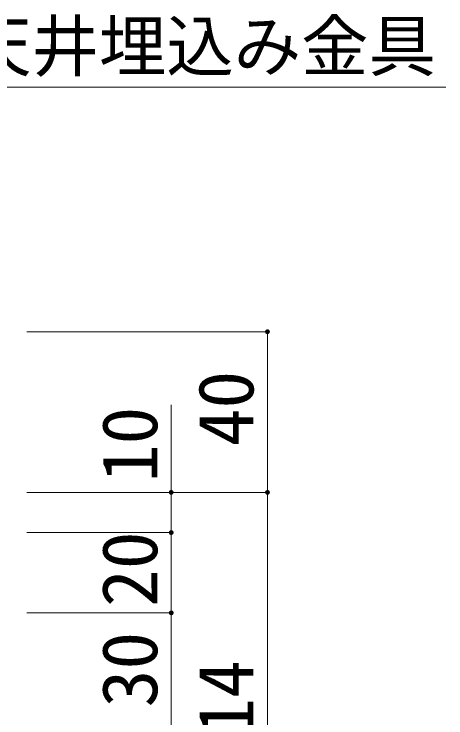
# Model space of a CAD drawing. Units: millimetres, scale not verified. Extents: x -10000 to 10000, y -6925 to 6925.
# Drawn here: x 2843 to 3516, y -4035 to -2939 of the extents above; entities that cross this region are included whole.
import ezdxf
from ezdxf.enums import TextEntityAlignment as Align

# ---------------------------------------------------------------- set-up
doc = ezdxf.new("R2010")
doc.units = ezdxf.units.MM
doc.header["$LTSCALE"] = 50
for name, color, linetype, lineweight in [('0-5_1-7', 7, 'Continuous', 9), ('0-9_1-8', 3, 'Continuous', 9), ('2-1_3-7', 7, 'Continuous', 9), ('2-4_3-8', 3, 'Continuous', 9)]:
    doc.layers.add(name, color=color, linetype=linetype, lineweight=lineweight)
doc.styles.add('ＭＳ ゴシック', font='')
doc.styles.get('ＭＳ ゴシック').set_extended_font_data('MS Gothic')

msp = doc.modelspace()

# ---------------------------------------------------------------- linework, layer by layer
at = {"layer": '2-1_3-7', "color": 3}
for p, q in [((3237.82, -3433.58), (2862.78, -3433.58)), ((3237.82, -3433.58), (3237.82, -3683.58)), ((3087.82, -3683.58), (3087.82, -3547.55)), ((3087.82, -3683.58), (2862.78, -3683.58)), ((3237.82, -3683.58), (2862.78, -3683.58)), ((3087.82, -3683.58), (3087.82, -3746.08)), ((3237.82, -3683.58), (3237.82, -4396.08)), ((3087.82, -3746.08), (2862.78, -3746.08)), ((3087.82, -3746.08), (3087.82, -3871.08)), ((3087.82, -3871.08), (2862.78, -3871.08)), ((3087.82, -3871.08), (3087.82, -4058.58))]:
    msp.add_line(p, q, dxfattribs=at)
at = {"layer": '2-1_3-7'}
for points in [[(3234.07, -3433.58), (3237.82, -3429.83), (3237.82, -3433.58)], [(3234.08, -3433.34), (3237.82, -3429.83), (3234.07, -3433.58)], [(3235.09, -3436.14), (3234.07, -3433.58), (3237.82, -3433.58)], [(3234.79, -3435.78), (3234.07, -3433.58), (3235.09, -3436.14)], [(3234.54, -3435.38), (3234.07, -3433.58), (3234.79, -3435.78)], [(3234.34, -3434.96), (3234.07, -3433.58), (3234.54, -3435.38)], [(3234.19, -3434.51), (3234.07, -3433.58), (3234.34, -3434.96)], [(3234.1, -3434.05), (3234.07, -3433.58), (3234.19, -3434.51)], [(3234.08, -3433.34), (3237.35, -3429.86), (3237.82, -3429.83)], [(3234.14, -3432.87), (3237.35, -3429.86), (3234.08, -3433.34)], [(3234.14, -3432.87), (3236.89, -3429.94), (3237.35, -3429.86)], [(3234.26, -3432.42), (3236.89, -3429.94), (3234.14, -3432.87)], [(3234.26, -3432.42), (3236.44, -3430.09), (3236.89, -3429.94)], [(3234.43, -3431.98), (3236.44, -3430.09), (3234.26, -3432.42)], [(3234.43, -3431.98), (3236.02, -3430.29), (3236.44, -3430.09)], [(3234.66, -3431.57), (3236.02, -3430.29), (3234.43, -3431.98)], [(3234.66, -3431.57), (3235.62, -3430.54), (3236.02, -3430.29)], [(3234.93, -3431.19), (3235.62, -3430.54), (3234.66, -3431.57)], [(3234.93, -3431.19), (3235.26, -3430.84), (3235.62, -3430.54)], [(3235.09, -3436.14), (3237.82, -3433.58), (3235.43, -3436.46)], [(3235.43, -3436.46), (3237.82, -3433.58), (3235.81, -3436.74)], [(3235.81, -3436.74), (3237.82, -3433.58), (3236.23, -3436.97)], [(3236.23, -3436.97), (3237.82, -3433.58), (3236.67, -3437.14)], [(3236.67, -3437.14), (3237.82, -3433.58), (3237.12, -3437.26)], [(3237.12, -3437.26), (3237.82, -3433.58), (3237.59, -3437.32)], [(3237.59, -3437.32), (3237.82, -3433.58), (3237.82, -3437.33)], [(3237.82, -3429.83), (3240.21, -3430.69), (3237.82, -3433.58)], [(3237.82, -3429.83), (3239.83, -3430.41), (3240.21, -3430.69)], [(3237.82, -3429.83), (3239.42, -3430.18), (3239.83, -3430.41)], [(3237.82, -3429.83), (3238.98, -3430.01), (3239.42, -3430.18)], [(3237.82, -3429.83), (3238.53, -3429.89), (3238.98, -3430.01)], [(3237.82, -3429.83), (3238.06, -3429.83), (3238.53, -3429.89)], [(3237.82, -3433.58), (3240.21, -3430.69), (3240.56, -3431.01)], [(3237.82, -3433.58), (3240.56, -3431.01), (3240.86, -3431.37)], [(3237.82, -3433.58), (3240.86, -3431.37), (3241.11, -3431.77)], [(3237.82, -3433.58), (3241.11, -3431.77), (3241.31, -3432.2)], [(3237.82, -3433.58), (3241.31, -3432.2), (3241.46, -3432.64)], [(3237.82, -3433.58), (3241.46, -3432.64), (3241.54, -3433.11)], [(3237.82, -3433.58), (3241.54, -3433.11), (3241.57, -3433.58)], [(3237.82, -3437.33), (3241.57, -3433.58), (3241.57, -3433.81)], [(3237.82, -3433.58), (3241.57, -3433.58), (3237.82, -3437.33)], [(3237.82, -3437.33), (3241.57, -3433.81), (3238.29, -3437.3)], [(3238.29, -3437.3), (3241.57, -3433.81), (3241.51, -3434.28)], [(3238.29, -3437.3), (3241.51, -3434.28), (3238.76, -3437.21)], [(3238.76, -3437.21), (3241.51, -3434.28), (3241.39, -3434.73)], [(3238.76, -3437.21), (3241.39, -3434.73), (3239.2, -3437.06)], [(3239.2, -3437.06), (3241.39, -3434.73), (3241.22, -3435.17)], [(3239.2, -3437.06), (3241.22, -3435.17), (3239.63, -3436.86)], [(3239.63, -3436.86), (3241.22, -3435.17), (3240.99, -3435.58)], [(3239.63, -3436.86), (3240.99, -3435.58), (3240.03, -3436.61)], [(3240.03, -3436.61), (3240.99, -3435.58), (3240.71, -3435.97)], [(3240.03, -3436.61), (3240.71, -3435.97), (3240.39, -3436.31)], [(3084.07, -3683.58), (3087.82, -3679.83), (3087.82, -3683.58)], [(3084.08, -3683.34), (3087.82, -3679.83), (3084.07, -3683.58)], [(3084.14, -3682.87), (3087.82, -3679.83), (3084.08, -3683.34)], [(3084.14, -3682.87), (3087.35, -3679.86), (3087.82, -3679.83)], [(3084.26, -3682.42), (3087.35, -3679.86), (3084.14, -3682.87)], [(3084.26, -3682.42), (3086.89, -3679.94), (3087.35, -3679.86)], [(3084.43, -3681.98), (3086.89, -3679.94), (3084.26, -3682.42)], [(3084.43, -3681.98), (3086.44, -3680.09), (3086.89, -3679.94)], [(3084.66, -3681.57), (3086.44, -3680.09), (3084.43, -3681.98)], [(3084.66, -3681.57), (3086.02, -3680.29), (3086.44, -3680.09)], [(3084.93, -3681.19), (3086.02, -3680.29), (3084.66, -3681.57)], [(3084.93, -3681.19), (3085.62, -3680.54), (3086.02, -3680.29)], [(3085.26, -3680.84), (3085.62, -3680.54), (3084.93, -3681.19)], [(3087.82, -3679.83), (3090.56, -3681.01), (3087.82, -3683.58)], [(3087.82, -3679.83), (3090.21, -3680.69), (3090.56, -3681.01)], [(3087.82, -3679.83), (3089.83, -3680.41), (3090.21, -3680.69)], [(3087.82, -3679.83), (3089.42, -3680.18), (3089.83, -3680.41)], [(3087.82, -3679.83), (3088.98, -3680.01), (3089.42, -3680.18)], [(3087.82, -3679.83), (3088.53, -3679.89), (3088.98, -3680.01)], [(3087.82, -3679.83), (3088.06, -3679.83), (3088.53, -3679.89)], [(3234.07, -3683.58), (3237.82, -3679.83), (3237.82, -3683.58)], [(3234.08, -3683.34), (3237.82, -3679.83), (3234.07, -3683.58)], [(3234.14, -3682.87), (3237.82, -3679.83), (3234.08, -3683.34)], [(3234.14, -3682.87), (3237.35, -3679.86), (3237.82, -3679.83)], [(3234.26, -3682.42), (3237.35, -3679.86), (3234.14, -3682.87)], [(3234.26, -3682.42), (3236.89, -3679.94), (3237.35, -3679.86)], [(3234.43, -3681.98), (3236.89, -3679.94), (3234.26, -3682.42)], [(3234.43, -3681.98), (3236.44, -3680.09), (3236.89, -3679.94)], [(3234.66, -3681.57), (3236.44, -3680.09), (3234.43, -3681.98)], [(3234.66, -3681.57), (3236.02, -3680.29), (3236.44, -3680.09)], [(3234.93, -3681.19), (3236.02, -3680.29), (3234.66, -3681.57)], [(3234.93, -3681.19), (3235.62, -3680.54), (3236.02, -3680.29)], [(3235.26, -3680.84), (3235.62, -3680.54), (3234.93, -3681.19)], [(3237.82, -3679.83), (3240.56, -3681.01), (3237.82, -3683.58)], [(3237.82, -3679.83), (3240.21, -3680.69), (3240.56, -3681.01)], [(3237.82, -3679.83), (3239.83, -3680.41), (3240.21, -3680.69)], [(3237.82, -3679.83), (3239.42, -3680.18), (3239.83, -3680.41)], [(3237.82, -3679.83), (3238.98, -3680.01), (3239.42, -3680.18)], [(3237.82, -3679.83), (3238.53, -3679.89), (3238.98, -3680.01)], [(3237.82, -3679.83), (3238.06, -3679.83), (3238.53, -3679.89)], [(3084.79, -3685.78), (3084.07, -3683.58), (3087.82, -3683.58)], [(3084.54, -3685.38), (3084.07, -3683.58), (3084.79, -3685.78)], [(3084.34, -3684.96), (3084.07, -3683.58), (3084.54, -3685.38)], [(3084.19, -3684.51), (3084.07, -3683.58), (3084.34, -3684.96)], [(3084.1, -3684.05), (3084.07, -3683.58), (3084.19, -3684.51)], [(3084.79, -3685.78), (3087.82, -3683.58), (3085.09, -3686.14)], [(3085.09, -3686.14), (3087.82, -3683.58), (3085.43, -3686.46)], [(3085.43, -3686.46), (3087.82, -3683.58), (3085.81, -3686.74)], [(3085.81, -3686.74), (3087.82, -3683.58), (3086.23, -3686.97)], [(3086.23, -3686.97), (3087.82, -3683.58), (3086.67, -3687.14)], [(3086.67, -3687.14), (3087.82, -3683.58), (3087.12, -3687.26)], [(3087.12, -3687.26), (3087.82, -3683.58), (3087.59, -3687.32)], [(3087.59, -3687.32), (3087.82, -3683.58), (3087.82, -3687.33)], [(3087.82, -3683.58), (3090.56, -3681.01), (3090.86, -3681.37)], [(3087.82, -3683.58), (3090.86, -3681.37), (3091.11, -3681.77)], [(3087.82, -3683.58), (3091.11, -3681.77), (3091.31, -3682.2)], [(3087.82, -3683.58), (3091.31, -3682.2), (3091.46, -3682.64)], [(3087.82, -3683.58), (3091.46, -3682.64), (3091.54, -3683.11)], [(3087.82, -3683.58), (3091.54, -3683.11), (3091.57, -3683.58)], [(3087.82, -3683.58), (3091.57, -3683.81), (3087.82, -3687.33)], [(3087.82, -3683.58), (3091.57, -3683.58), (3091.57, -3683.81)], [(3087.82, -3687.33), (3091.57, -3683.81), (3091.51, -3684.28)], [(3087.82, -3687.33), (3091.51, -3684.28), (3088.29, -3687.3)], [(3088.29, -3687.3), (3091.51, -3684.28), (3091.39, -3684.73)], [(3088.29, -3687.3), (3091.39, -3684.73), (3088.76, -3687.21)], [(3088.76, -3687.21), (3091.39, -3684.73), (3091.22, -3685.17)], [(3088.76, -3687.21), (3091.22, -3685.17), (3089.2, -3687.06)], [(3089.2, -3687.06), (3091.22, -3685.17), (3090.99, -3685.58)], [(3089.2, -3687.06), (3090.99, -3685.58), (3089.63, -3686.86)], [(3089.63, -3686.86), (3090.99, -3685.58), (3090.71, -3685.97)], [(3089.63, -3686.86), (3090.71, -3685.97), (3090.03, -3686.61)], [(3090.03, -3686.61), (3090.71, -3685.97), (3090.39, -3686.31)], [(3234.79, -3685.78), (3234.07, -3683.58), (3237.82, -3683.58)], [(3234.54, -3685.38), (3234.07, -3683.58), (3234.79, -3685.78)], [(3234.34, -3684.96), (3234.07, -3683.58), (3234.54, -3685.38)], [(3234.19, -3684.51), (3234.07, -3683.58), (3234.34, -3684.96)], [(3234.1, -3684.05), (3234.07, -3683.58), (3234.19, -3684.51)], [(3234.79, -3685.78), (3237.82, -3683.58), (3235.09, -3686.14)], [(3235.09, -3686.14), (3237.82, -3683.58), (3235.43, -3686.46)], [(3235.43, -3686.46), (3237.82, -3683.58), (3235.81, -3686.74)], [(3235.81, -3686.74), (3237.82, -3683.58), (3236.23, -3686.97)], [(3236.23, -3686.97), (3237.82, -3683.58), (3236.67, -3687.14)], [(3236.67, -3687.14), (3237.82, -3683.58), (3237.12, -3687.26)], [(3237.12, -3687.26), (3237.82, -3683.58), (3237.59, -3687.32)], [(3237.59, -3687.32), (3237.82, -3683.58), (3237.82, -3687.33)], [(3237.82, -3683.58), (3240.56, -3681.01), (3240.86, -3681.37)], [(3237.82, -3683.58), (3240.86, -3681.37), (3241.11, -3681.77)], [(3237.82, -3683.58), (3241.11, -3681.77), (3241.31, -3682.2)], [(3237.82, -3683.58), (3241.31, -3682.2), (3241.46, -3682.64)], [(3237.82, -3683.58), (3241.46, -3682.64), (3241.54, -3683.11)], [(3237.82, -3683.58), (3241.54, -3683.11), (3241.57, -3683.58)], [(3237.82, -3683.58), (3241.57, -3683.81), (3237.82, -3687.33)], [(3237.82, -3683.58), (3241.57, -3683.58), (3241.57, -3683.81)], [(3237.82, -3687.33), (3241.57, -3683.81), (3241.51, -3684.28)], [(3237.82, -3687.33), (3241.51, -3684.28), (3238.29, -3687.3)], [(3238.29, -3687.3), (3241.51, -3684.28), (3241.39, -3684.73)], [(3238.29, -3687.3), (3241.39, -3684.73), (3238.76, -3687.21)], [(3238.76, -3687.21), (3241.39, -3684.73), (3241.22, -3685.17)], [(3238.76, -3687.21), (3241.22, -3685.17), (3239.2, -3687.06)], [(3239.2, -3687.06), (3241.22, -3685.17), (3240.99, -3685.58)], [(3239.2, -3687.06), (3240.99, -3685.58), (3239.63, -3686.86)], [(3239.63, -3686.86), (3240.99, -3685.58), (3240.71, -3685.97)], [(3239.63, -3686.86), (3240.71, -3685.97), (3240.03, -3686.61)], [(3240.03, -3686.61), (3240.71, -3685.97), (3240.39, -3686.31)], [(3084.07, -3746.08), (3087.82, -3742.33), (3087.82, -3746.08)], [(3084.08, -3745.84), (3087.82, -3742.33), (3084.07, -3746.08)], [(3084.79, -3748.28), (3084.07, -3746.08), (3087.82, -3746.08)], [(3084.54, -3747.88), (3084.07, -3746.08), (3084.79, -3748.28)], [(3084.34, -3747.46), (3084.07, -3746.08), (3084.54, -3747.88)], [(3084.19, -3747.01), (3084.07, -3746.08), (3084.34, -3747.46)], [(3084.1, -3746.55), (3084.07, -3746.08), (3084.19, -3747.01)], [(3084.14, -3745.37), (3087.82, -3742.33), (3084.08, -3745.84)], [(3084.26, -3744.92), (3087.82, -3742.33), (3084.14, -3745.37)], [(3084.26, -3744.92), (3087.35, -3742.36), (3087.82, -3742.33)], [(3084.43, -3744.48), (3087.35, -3742.36), (3084.26, -3744.92)], [(3084.43, -3744.48), (3086.89, -3742.44), (3087.35, -3742.36)], [(3084.66, -3744.07), (3086.89, -3742.44), (3084.43, -3744.48)], [(3084.66, -3744.07), (3086.44, -3742.59), (3086.89, -3742.44)], [(3084.93, -3743.69), (3086.44, -3742.59), (3084.66, -3744.07)], [(3084.79, -3748.28), (3087.82, -3746.08), (3085.09, -3748.64)], [(3084.93, -3743.69), (3086.02, -3742.79), (3086.44, -3742.59)], [(3085.26, -3743.34), (3086.02, -3742.79), (3084.93, -3743.69)], [(3085.09, -3748.64), (3087.82, -3746.08), (3085.43, -3748.96)], [(3085.26, -3743.34), (3085.62, -3743.04), (3086.02, -3742.79)], [(3085.43, -3748.96), (3087.82, -3746.08), (3085.81, -3749.24)], [(3085.81, -3749.24), (3087.82, -3746.08), (3086.23, -3749.47)], [(3086.23, -3749.47), (3087.82, -3746.08), (3086.67, -3749.64)], [(3086.67, -3749.64), (3087.82, -3746.08), (3087.12, -3749.76)], [(3087.12, -3749.76), (3087.82, -3746.08), (3087.59, -3749.82)], [(3087.59, -3749.82), (3087.82, -3746.08), (3087.82, -3749.83)], [(3087.82, -3742.33), (3090.56, -3743.51), (3087.82, -3746.08)], [(3087.82, -3742.33), (3090.21, -3743.19), (3090.56, -3743.51)], [(3087.82, -3742.33), (3089.83, -3742.91), (3090.21, -3743.19)], [(3087.82, -3742.33), (3089.42, -3742.68), (3089.83, -3742.91)], [(3087.82, -3742.33), (3088.98, -3742.51), (3089.42, -3742.68)], [(3087.82, -3742.33), (3088.53, -3742.39), (3088.98, -3742.51)], [(3087.82, -3742.33), (3088.06, -3742.33), (3088.53, -3742.39)], [(3087.82, -3746.08), (3090.56, -3743.51), (3090.86, -3743.87)], [(3087.82, -3746.08), (3090.86, -3743.87), (3091.11, -3744.27)], [(3087.82, -3746.08), (3091.11, -3744.27), (3091.31, -3744.7)], [(3087.82, -3746.08), (3091.31, -3744.7), (3091.46, -3745.14)], [(3087.82, -3746.08), (3091.46, -3745.14), (3091.54, -3745.61)], [(3087.82, -3746.08), (3091.54, -3745.61), (3091.57, -3746.08)], [(3087.82, -3746.08), (3091.51, -3746.78), (3087.82, -3749.83)], [(3087.82, -3746.08), (3091.57, -3746.31), (3091.51, -3746.78)], [(3087.82, -3746.08), (3091.57, -3746.08), (3091.57, -3746.31)], [(3087.82, -3749.83), (3091.51, -3746.78), (3091.39, -3747.23)], [(3087.82, -3749.83), (3091.39, -3747.23), (3088.29, -3749.8)], [(3088.29, -3749.8), (3091.39, -3747.23), (3091.22, -3747.67)], [(3088.29, -3749.8), (3091.22, -3747.67), (3088.76, -3749.71)], [(3088.76, -3749.71), (3091.22, -3747.67), (3090.99, -3748.08)], [(3088.76, -3749.71), (3090.99, -3748.08), (3089.2, -3749.56)], [(3089.2, -3749.56), (3090.99, -3748.08), (3090.71, -3748.47)], [(3089.2, -3749.56), (3090.71, -3748.47), (3089.63, -3749.36)], [(3089.63, -3749.36), (3090.71, -3748.47), (3090.39, -3748.81)], [(3089.63, -3749.36), (3090.39, -3748.81), (3090.03, -3749.11)], [(3084.07, -3871.08), (3087.82, -3867.33), (3087.82, -3871.08)], [(3084.08, -3870.84), (3087.82, -3867.33), (3084.07, -3871.08)], [(3084.79, -3873.28), (3084.07, -3871.08), (3087.82, -3871.08)], [(3084.54, -3872.88), (3084.07, -3871.08), (3084.79, -3873.28)], [(3084.34, -3872.46), (3084.07, -3871.08), (3084.54, -3872.88)], [(3084.19, -3872.01), (3084.07, -3871.08), (3084.34, -3872.46)], [(3084.1, -3871.55), (3084.07, -3871.08), (3084.19, -3872.01)], [(3084.14, -3870.37), (3087.82, -3867.33), (3084.08, -3870.84)], [(3084.26, -3869.92), (3087.82, -3867.33), (3084.14, -3870.37)], [(3084.26, -3869.92), (3087.35, -3867.36), (3087.82, -3867.33)], [(3084.43, -3869.48), (3087.35, -3867.36), (3084.26, -3869.92)], [(3084.43, -3869.48), (3086.89, -3867.44), (3087.35, -3867.36)], [(3084.66, -3869.07), (3086.89, -3867.44), (3084.43, -3869.48)], [(3084.66, -3869.07), (3086.44, -3867.59), (3086.89, -3867.44)], [(3084.93, -3868.69), (3086.44, -3867.59), (3084.66, -3869.07)], [(3084.79, -3873.28), (3087.82, -3871.08), (3085.09, -3873.64)], [(3084.93, -3868.69), (3086.02, -3867.79), (3086.44, -3867.59)], [(3085.26, -3868.34), (3086.02, -3867.79), (3084.93, -3868.69)], [(3085.09, -3873.64), (3087.82, -3871.08), (3085.43, -3873.96)], [(3085.26, -3868.34), (3085.62, -3868.04), (3086.02, -3867.79)], [(3085.43, -3873.96), (3087.82, -3871.08), (3085.81, -3874.24)], [(3085.81, -3874.24), (3087.82, -3871.08), (3086.23, -3874.47)], [(3086.23, -3874.47), (3087.82, -3871.08), (3086.67, -3874.64)], [(3086.67, -3874.64), (3087.82, -3871.08), (3087.12, -3874.76)], [(3087.12, -3874.76), (3087.82, -3871.08), (3087.59, -3874.82)], [(3087.59, -3874.82), (3087.82, -3871.08), (3087.82, -3874.83)], [(3087.82, -3867.33), (3090.56, -3868.51), (3087.82, -3871.08)], [(3087.82, -3867.33), (3090.21, -3868.19), (3090.56, -3868.51)], [(3087.82, -3867.33), (3089.83, -3867.91), (3090.21, -3868.19)], [(3087.82, -3867.33), (3089.42, -3867.68), (3089.83, -3867.91)], [(3087.82, -3867.33), (3088.98, -3867.51), (3089.42, -3867.68)], [(3087.82, -3867.33), (3088.53, -3867.39), (3088.98, -3867.51)], [(3087.82, -3867.33), (3088.06, -3867.33), (3088.53, -3867.39)], [(3087.82, -3871.08), (3090.56, -3868.51), (3090.86, -3868.87)], [(3087.82, -3871.08), (3090.86, -3868.87), (3091.11, -3869.27)], [(3087.82, -3871.08), (3091.11, -3869.27), (3091.31, -3869.69)], [(3087.82, -3871.08), (3091.31, -3869.69), (3091.46, -3870.14)], [(3087.82, -3871.08), (3091.46, -3870.14), (3091.54, -3870.61)], [(3087.82, -3871.08), (3091.54, -3870.61), (3091.57, -3871.08)], [(3087.82, -3871.08), (3091.51, -3871.78), (3087.82, -3874.83)], [(3087.82, -3871.08), (3091.57, -3871.31), (3091.51, -3871.78)], [(3087.82, -3871.08), (3091.57, -3871.08), (3091.57, -3871.31)], [(3087.82, -3874.83), (3091.51, -3871.78), (3091.39, -3872.23)], [(3087.82, -3874.83), (3091.39, -3872.23), (3088.29, -3874.8)], [(3088.29, -3874.8), (3091.39, -3872.23), (3091.22, -3872.67)], [(3088.29, -3874.8), (3091.22, -3872.67), (3088.76, -3874.71)], [(3088.76, -3874.71), (3091.22, -3872.67), (3090.99, -3873.08)], [(3088.76, -3874.71), (3090.99, -3873.08), (3089.2, -3874.56)], [(3089.2, -3874.56), (3090.99, -3873.08), (3090.71, -3873.47)], [(3089.2, -3874.56), (3090.71, -3873.47), (3089.63, -3874.36)], [(3089.63, -3874.36), (3090.71, -3873.47), (3090.39, -3873.81)], [(3089.63, -3874.36), (3090.39, -3873.81), (3090.03, -3874.11)]]:
    msp.add_solid(points, dxfattribs=at)
at = {"layer": '2-4_3-8'}
msp.add_line((2745.3, -3052.97), (3515.96, -3052.97), dxfattribs=at)

# ---------------------------------------------------------------- texts
at = {"layer": '0-5_1-7', "color": 4, "style": 'ＭＳ ゴシック'}
for s, p in [('40', (3242.03, -3612.01)), ('10', (3092.03, -3667.94)), ('20', (3092.03, -3862.01)), ('30', (3092.03, -4018.26)), ('114', (3242.03, -4121.39))]:
    msp.add_text(s, height=86.51, rotation=90, dxfattribs=at).set_placement(p, align=Align.BOTTOM_LEFT)
at = {"layer": '0-9_1-8', "color": 4, "style": 'ＭＳ ゴシック'}
msp.add_text('天井埋込み金具', height=76.98, dxfattribs=at).set_placement((2765.3, -3050.5), align=Align.BOTTOM_LEFT)

doc.saveas('drawing.dxf')
